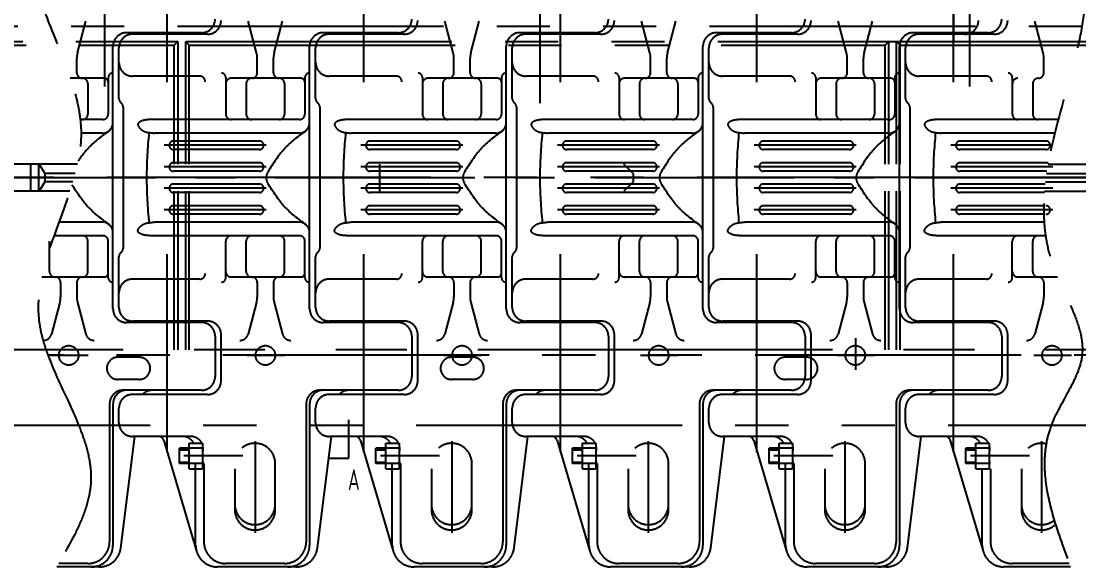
# Model space of a CAD drawing. Header units: millimetres. Extents: x 0 to 21000, y 0 to 14850.
# Drawn here: x 8323 to 10808, y 3022 to 4304 of the extents above; entities that cross this region are included whole.
import ezdxf
from ezdxf.enums import TextEntityAlignment as Align

# ---------------------------------------------------------------- set-up
doc = ezdxf.new("R2010")
doc.units = ezdxf.units.MM
doc.header["$LTSCALE"] = 500
doc.linetypes.add('G', pattern=[2, 1.25, -0.25, 0.25, -0.25])
doc.linetypes.add('K', pattern=[2.5, 1.25, -0.25, 0.25, -0.25, 0.25, -0.25])
doc.layers.add('05', color=4, linetype='G')
doc.layers.add('07', color=6, linetype='K')
doc.styles.get("Standard").update_dxf_attribs({"font": 'isocp', "width": 0.707, "bigfont": 'intecad.shx'})

# ---------------------------------------------------------------- blocks, each defined once
blk = doc.blocks.new('errwrre')
at = {"layer": '05', "color": 142, "linetype": 'G', "ltscale": 0.75}
blk.add_line((-9656.7, 24092.4), (-9656.7, 32707.8), dxfattribs=at)
at = {"layer": '05', "color": 142, "linetype": 'G'}
blk.add_line((-9832, 29214.6), (-17231.4, 29214.6), dxfattribs=at)
at = {"layer": '07', "color": 6, "linetype": 'K'}
for p, q in [((-9688.7, 30408.1), (-9688.7, 32604.8)), ((-9624.7, 30399.6), (-9624.7, 32607.1)), ((-9074.2, 32048.1), (-9074.2, 26343.7)), ((-9239.2, 31594.5), (-9239.2, 28058.2)), ((-9976.2, 30052.1), (-9976.2, 31541.1)), ((-9968.3, 30060.1), (-9968.3, 31533.2)), ((-10012.2, 31487.6), (-10012.2, 26922.3)), ((-9666.7, 30404.5), (-9666.7, 30772.1)), ((-9646.7, 30401.9), (-9646.7, 30772.1)), ((-9656.7, 30669.7), (-9656.7, 30054.7)), ((-9239.1, 30462.8), (-9239.1, 30374.3)), ((-8750.2, 30457.7), (-8750.2, 30323.6)), ((-8742.2, 30460.7), (-8742.2, 30304.3)), ((-9793.2, 30432), (-9793.2, 30148.9)), ((-9761.2, 30423.8), (-9761.2, 30156.9)), ((-9732.7, 30419.1), (-9732.7, 30179.4)), ((-9681.7, 30419.1), (-9681.7, 30179.4)), ((-9631.7, 30419.1), (-9631.7, 30179.4)), ((-9580.7, 30419.1), (-9580.7, 30179.4)), ((-9423.2, 30430.1), (-9423.2, 30337)), ((-9950.1, 30396.4), (-10024.4, 30376.5)), ((-9903.2, 30398.1), (-9937.2, 30398.1)), ((-9742.7, 30403.1), (-9742.7, 30201.1)), ((-9722.7, 30403.1), (-9722.7, 30201.1)), ((-9691.7, 30403.1), (-9691.7, 30201.1)), ((-9671.7, 30403.1), (-9671.7, 30201.1)), ((-9641.7, 30401.3), (-9641.7, 30201.1)), ((-9621.7, 30399.4), (-9621.7, 30201.1)), ((-9590.7, 30397.9), (-9590.7, 30201.1)), ((-9570.7, 30398), (-9570.7, 30201.1)), ((-9552.3, 30398.8), (-9552.3, 30156.9)), ((-9520.2, 30402.2), (-9520.2, 30148.9)), ((-9410.2, 30398.1), (-9376.3, 30398.1)), ((-9363.4, 30396.4), (-9289.1, 30376.5)), ((-9037.9, 30392.8), (-8822.4, 30392.8)), ((-9877.2, 30371.9), (-9806.2, 30371.9)), ((-9436.2, 30371.9), (-9507.2, 30371.9)), ((-9274.2, 30357.2), (-9274.3, 30358.5)), ((-9002.7, 30364.5), (-9002.7, 30225.4)), ((-8972.3, 30345.3), (-8876.4, 30345.3)), ((-9892.2, 30324), (-9806.2, 30324)), ((-9421.2, 30324), (-9507.2, 30324)), ((-9179.2, 30313.1), (-9287.7, 30313.1)), ((-9284.2, 30299.1), (-9189.2, 30299.1)), ((-9997.2, 30267.1), (-9997.2, 30091.1)), ((-9993.7, 30281.1), (-9993.7, 30105.1)), ((-9319.7, 30281.1), (-9319.7, 30105.1)), ((-9316.2, 30267.1), (-9316.2, 30091.1)), ((-9157.2, 30267.1), (-9157.2, 30083.1)), ((-9147.2, 30281.1), (-9147.2, 30105.1)), ((-9033.1, 30238.3), (-9033.1, 30269.3)), ((-9033.1, 30269.3), (-8972.3, 30269.3)), ((-9020.7, 30272.6), (-9020.7, 30215)), ((-9017.1, 30269.3), (-9017.1, 30272.6)), ((-8988.3, 30269.3), (-8988.3, 30272.6)), ((-8984.7, 30272.6), (-8984.7, 30215)), ((-8972.3, 30272.6), (-8801.2, 30272.6)), ((-8972.3, 30238.3), (-8972.3, 30269.3)), ((-9895.2, 30262.8), (-9895.2, 30105.1)), ((-9418.2, 30262.8), (-9418.2, 30105.1)), ((-9039.4, 30178.3), (-8778.8, 30255.4)), ((-8793.2, 30253.3), (-8972.3, 30253.3)), ((-9870.8, 30224.2), (-10243.1, 30224.2)), ((-9048.7, 30240.6), (-9048.7, 30105.1)), ((-8972.3, 30238.3), (-9033.1, 30238.3)), ((-9017.1, 30215), (-9017.1, 30238.3)), ((-8988.3, 30215), (-8988.3, 30238.3)), ((-9656.7, 30207.7), (-9656.7, 28668.7)), ((-8984.7, 30215), (-9020.7, 30215)), ((-9881.1, 30186.1), (-10283.2, 30186.1)), ((-10175.1, 30186.1), (-9977.6, 30186.1)), ((-9011.3, 30186.1), (-9476.5, 30186.1)), ((-9138.4, 30186.1), (-9335.9, 30186.1)), ((-8786.9, 30077.6), (-9048.7, 30110.1)), ((-9842.7, 30073.1), (-9961.7, 30073.1)), ((-9822.2, 30083.1), (-9491.2, 30083.1)), ((-9351.7, 30073.1), (-9470.7, 30073.1)), ((-9080.7, 30073.1), (-9115.2, 30073.1)), ((-9968.3, 30060.1), (-9976.2, 30052.1)), ((-9976.2, 28382.1), (-9976.2, 30052.1)), ((-9688.7, 30052.1), (-9976.2, 30052.1)), ((-9688.7, 30060.1), (-9968.3, 30060.1)), ((-9348.2, 30059.1), (-9965.2, 30059.1)), ((-9902.2, 30059.1), (-9902.2, 30058.1)), ((-9892.2, 30048.1), (-9806.2, 30048.1)), ((-9768.5, 30051.7), (-9765.8, 30048.6)), ((-9252.2, 30060.1), (-9624.7, 30060.1)), ((-9252.2, 30052.1), (-9624.7, 30052.1)), ((-9544.9, 30051.7), (-9547.6, 30048.6)), ((-9421.2, 30048.1), (-9507.2, 30048.1)), ((-9411.2, 30059.1), (-9411.2, 30058.1)), ((-9125.2, 30059.1), (-8793.2, 30059.1)), ((-9125.2, 30051.1), (-8801.2, 30051.1)), ((-9976.2, 30033.1), (-9688.7, 30033.1)), ((-9968.3, 30025.2), (-9976.2, 30033.1)), ((-9968.3, 28390.1), (-9968.3, 30025.2)), ((-9688.7, 30025.2), (-9968.3, 30025.2)), ((-9890.2, 30038.1), (-9890.2, 29875)), ((-9793.2, 30035.1), (-9793.2, 29686.8)), ((-9761.2, 30034.1), (-9761.2, 29694.9)), ((-9624.7, 30033.1), (-9252.2, 30033.1)), ((-9252.2, 30025.2), (-9624.7, 30025.2)), ((-9552.3, 30034.1), (-9552.3, 29694.9)), ((-9520.2, 30035.1), (-9520.2, 29686.8)), ((-9423.2, 30038.1), (-9423.2, 29875)), ((-8742.2, 30027), (-8742.2, 29842.3)), ((-9950.1, 29975.8), (-10024.4, 29995.6)), ((-9877.2, 30000.3), (-9806.2, 30000.3)), ((-9436.2, 30000.3), (-9507.2, 30000.3)), ((-9363.4, 29975.8), (-9289.1, 29995.6)), ((-9239.1, 30000.7), (-9239.1, 29912.3)), ((-8750.2, 30000.1), (-8750.2, 29861.6)), ((-9903.2, 29974.1), (-9937.2, 29974.1)), ((-9410.2, 29974.1), (-9376.3, 29974.1)), ((-8876.4, 29978.3), (-8985, 29978.3)), ((-9732.7, 29957.1), (-9732.7, 29717.4)), ((-9681.7, 29957.1), (-9681.7, 29717.4)), ((-9631.7, 29957.1), (-9631.7, 29717.4)), ((-9580.7, 29957.1), (-9580.7, 29717.4)), ((-9205, 29956.5), (-9279.5, 29956.5)), ((-9950.1, 29934.4), (-10024.4, 29914.5)), ((-9903.2, 29936.1), (-9937.2, 29936.1)), ((-9742.7, 29941.1), (-9742.7, 29739.1)), ((-9722.7, 29941.1), (-9722.7, 29739.1)), ((-9691.7, 29941.1), (-9691.7, 29739.1)), ((-9671.7, 29941.1), (-9671.7, 29739.1)), ((-9641.7, 29941.1), (-9641.7, 29739.1)), ((-9621.7, 29941.1), (-9621.7, 29739.1)), ((-9590.7, 29941.1), (-9590.7, 29739.1)), ((-9570.7, 29941.1), (-9570.7, 29739.1)), ((-9410.2, 29936.1), (-9376.3, 29936.1)), ((-9363.4, 29934.4), (-9289.1, 29914.5)), ((-9037.9, 29930.8), (-8822.4, 29930.8)), ((-9877.2, 29909.9), (-9806.2, 29909.9)), ((-9436.2, 29909.9), (-9507.2, 29909.9)), ((-9274.2, 29895.2), (-9274.3, 29896.5)), ((-9002.7, 29902.5), (-9002.7, 29763.4)), ((-8972.3, 29883.3), (-8876.4, 29883.3)), ((-9892.2, 29862), (-9806.2, 29862)), ((-9421.2, 29862), (-9507.2, 29862)), ((-9179.2, 29851.1), (-9287.7, 29851.1)), ((-9284.2, 29837.1), (-9189.2, 29837.1)), ((-9234.7, 29840.6), (-9234.7, 29790.6)), ((-9182.7, 29840.6), (-9182.7, 29790.6)), ((-9997.2, 29805.1), (-9997.2, 29629.1)), ((-9993.7, 29819.1), (-9993.7, 29643.1)), ((-9895.2, 29800.8), (-9895.2, 29643.1)), ((-9418.2, 29800.8), (-9418.2, 29643.1)), ((-9319.7, 29819.1), (-9319.7, 29643.1)), ((-9316.2, 29805.1), (-9316.2, 29629.1)), ((-9157.2, 29805.1), (-9157.2, 29621.1)), ((-9147.2, 29819.1), (-9147.2, 29643.1)), ((-9033.1, 29776.3), (-9033.1, 29807.3)), ((-9033.1, 29807.3), (-8972.3, 29807.3)), ((-9020.7, 29810.6), (-9020.7, 29753)), ((-9017.1, 29807.3), (-9017.1, 29810.6)), ((-8988.3, 29807.3), (-8988.3, 29810.6)), ((-8984.7, 29810.6), (-8984.7, 29753)), ((-8984.7, 29810.6), (-8801.2, 29810.6)), ((-8972.3, 29776.3), (-8972.3, 29807.3)), ((-9048.7, 29778.6), (-9048.7, 29643.1)), ((-9039.4, 29716.3), (-8778.8, 29793.4)), ((-8972.3, 29776.3), (-9033.1, 29776.3)), ((-9017.1, 29753), (-9017.1, 29776.3)), ((-8988.3, 29753), (-8988.3, 29776.3)), ((-8793.2, 29791.3), (-8984.7, 29791.3)), ((-8984.7, 29753), (-9020.7, 29753)), ((-9881.1, 29724.1), (-10283.2, 29724.1)), ((-9011.3, 29724.1), (-9476.5, 29724.1)), ((-9031.6, 29724.1), (-9436.4, 29724.1)), ((-8786.9, 29615.6), (-9048.7, 29648.1)), ((-9822.2, 29621.1), (-9491.2, 29621.1)), ((-9348.2, 29597.1), (-9965.2, 29597.1)), ((-9842.7, 29611.1), (-9961.7, 29611.1)), ((-9902.2, 29597.1), (-9902.2, 29596.1)), ((-9351.7, 29611.1), (-9470.7, 29611.1)), ((-9411.2, 29597.1), (-9411.2, 29596.1)), ((-9125.2, 29597.1), (-8793.2, 29597.1)), ((-9080.7, 29611.1), (-9115.2, 29611.1)), ((-9892.2, 29586.1), (-9806.2, 29586.1)), ((-9890.2, 29576.1), (-9890.2, 29413)), ((-9793.2, 29573.1), (-9793.2, 29224.8)), ((-9768.5, 29589.7), (-9765.8, 29586.6)), ((-9761.2, 29572.1), (-9761.2, 29232.9)), ((-9552.3, 29572.1), (-9552.3, 29232.9)), ((-9544.9, 29589.7), (-9547.6, 29586.6)), ((-9520.2, 29573.1), (-9520.2, 29224.8)), ((-9421.2, 29586.1), (-9507.2, 29586.1)), ((-9423.2, 29576.1), (-9423.2, 29413)), ((-9125.2, 29589.1), (-8801.2, 29589.1)), ((-8742.2, 29565), (-8742.2, 29380.3)), ((-9950.1, 29513.8), (-10024.4, 29533.6)), ((-9877.2, 29538.3), (-9806.2, 29538.3)), ((-9436.2, 29538.3), (-9507.2, 29538.3)), ((-9363.4, 29513.8), (-9289.1, 29533.6)), ((-9239.1, 29538.7), (-9239.1, 29450.3)), ((-8750.2, 29538.1), (-8750.2, 29399.6)), ((-9903.2, 29512.1), (-9937.2, 29512.1)), ((-9410.2, 29512.1), (-9376.3, 29512.1)), ((-8876.4, 29516.3), (-8985, 29516.3)), ((-9950.1, 29472.4), (-10024.4, 29452.5)), ((-9903.2, 29474.1), (-9937.2, 29474.1)), ((-9742.7, 29479.1), (-9742.7, 29277.1)), ((-9732.7, 29495.1), (-9732.7, 29255.4)), ((-9722.7, 29479.1), (-9722.7, 29277.1)), ((-9691.7, 29479.1), (-9691.7, 29277.1)), ((-9681.7, 29495.1), (-9681.7, 29255.4)), ((-9671.7, 29479.1), (-9671.7, 29277.1)), ((-9641.7, 29479.1), (-9641.7, 29277.1)), ((-9631.7, 29495.1), (-9631.7, 29255.4)), ((-9621.7, 29479.1), (-9621.7, 29277.1)), ((-9590.7, 29479.1), (-9590.7, 29277.1)), ((-9580.7, 29495.1), (-9580.7, 29255.4)), ((-9570.7, 29479.1), (-9570.7, 29277.1)), ((-9410.2, 29474.1), (-9376.3, 29474.1)), ((-9363.4, 29472.4), (-9289.1, 29452.5)), ((-9877.2, 29447.9), (-9806.2, 29447.9)), ((-9436.2, 29447.9), (-9507.2, 29447.9)), ((-9037.9, 29468.8), (-8822.4, 29468.8)), ((-9666.7, 29433.1), (-9688.7, 29411.1)), ((-9666.7, 29433.1), (-9646.7, 29433.1)), ((-9646.7, 29433.1), (-9624.7, 29411.1)), ((-9274.2, 29433.2), (-9274.3, 29434.5)), ((-9002.7, 29440.5), (-9002.7, 29301.4)), ((-9892.2, 29400), (-9806.2, 29400)), ((-9421.2, 29400), (-9507.2, 29400)), ((-8972.3, 29421.3), (-8876.4, 29421.3)), ((-9179.2, 29389.1), (-9287.7, 29389.1)), ((-9284.2, 29375.1), (-9189.2, 29375.1)), ((-9993.7, 29357.1), (-9993.7, 29181.1)), ((-9319.7, 29357.1), (-9319.7, 29181.1)), ((-9147.2, 29357.1), (-9147.2, 29181.1)), ((-9020.7, 29348.6), (-9020.7, 29291)), ((-9017.1, 29345.3), (-9017.1, 29348.6)), ((-8988.3, 29345.3), (-8988.3, 29348.6)), ((-8984.7, 29348.6), (-8984.7, 29291)), ((-8984.7, 29348.6), (-8801.2, 29348.6)), ((-9997.2, 29343.1), (-9997.2, 29167.1)), ((-9895.2, 29338.8), (-9895.2, 29181.1)), ((-9418.2, 29338.8), (-9418.2, 29181.1)), ((-9316.2, 29343.1), (-9316.2, 29167.1)), ((-9157.2, 29343.1), (-9157.2, 29159.1)), ((-9039.4, 29254.3), (-8778.8, 29331.4)), ((-9033.1, 29314.3), (-9033.1, 29345.3)), ((-9033.1, 29345.3), (-8972.3, 29345.3)), ((-8793.2, 29329.3), (-8984.7, 29329.3)), ((-8972.3, 29314.3), (-8972.3, 29345.3)), ((-9048.7, 29316.6), (-9048.7, 29181.1)), ((-8972.3, 29314.3), (-9033.1, 29314.3)), ((-9017.1, 29291), (-9017.1, 29314.3)), ((-8988.3, 29291), (-8988.3, 29314.3)), ((-8984.7, 29291), (-9020.7, 29291)), ((-9881.1, 29262.1), (-10283.2, 29262.1)), ((-9011.3, 29262.1), (-9476.5, 29262.1)), ((-9031.6, 29262.1), (-9436.4, 29262.1)), ((-8786.9, 29153.6), (-9048.7, 29186.1)), ((-9842.7, 29149.1), (-9961.7, 29149.1)), ((-9822.2, 29159.1), (-9491.2, 29159.1)), ((-9351.7, 29149.1), (-9470.7, 29149.1)), ((-9080.7, 29149.1), (-9115.2, 29149.1)), ((-9348.2, 29135.1), (-9965.2, 29135.1)), ((-9902.2, 29135.1), (-9902.2, 29134.1)), ((-9892.2, 29124.1), (-9806.2, 29124.1)), ((-9768.5, 29127.7), (-9765.8, 29124.6)), ((-9544.9, 29127.7), (-9547.6, 29124.6)), ((-9421.2, 29124.1), (-9507.2, 29124.1)), ((-9411.2, 29135.1), (-9411.2, 29134.1)), ((-9125.2, 29135.1), (-8793.2, 29135.1)), ((-9125.2, 29127.1), (-8801.2, 29127.1)), ((-9890.2, 29114.1), (-9890.2, 28951)), ((-9793.2, 29111.1), (-9793.2, 28762.8)), ((-9761.2, 29110.1), (-9761.2, 28770.9)), ((-9552.3, 29110.1), (-9552.3, 28770.9)), ((-9520.2, 29111.1), (-9520.2, 28762.8)), ((-9423.2, 29114.1), (-9423.2, 28951)), ((-8742.2, 29103), (-8742.2, 28918.3)), ((-9877.2, 29076.3), (-9806.2, 29076.3)), ((-9436.2, 29076.3), (-9507.2, 29076.3)), ((-9239.1, 29076.7), (-9239.1, 28988.3)), ((-8750.2, 29076.1), (-8750.2, 28937.6)), ((-9950.1, 29051.8), (-10024.4, 29071.6)), ((-9903.2, 29050.1), (-9937.2, 29050.1)), ((-9410.2, 29050.1), (-9376.3, 29050.1)), ((-9363.4, 29051.8), (-9289.1, 29071.6)), ((-9234.7, 29056.6), (-9234.7, 29006.6)), ((-9182.7, 29056.6), (-9182.7, 29006.6)), ((-8876.4, 29054.3), (-8985, 29054.3)), ((-9732.7, 29033.1), (-9732.7, 28793.4)), ((-9681.7, 29033.1), (-9681.7, 28793.4)), ((-9631.7, 29033.1), (-9631.7, 28793.4)), ((-9580.7, 29033.1), (-9580.7, 28793.4)), ((-9950.1, 29010.4), (-10024.4, 28990.5)), ((-9903.2, 29012.1), (-9937.2, 29012.1)), ((-9742.7, 29017.1), (-9742.7, 28815.1)), ((-9722.7, 29017.1), (-9722.7, 28815.1)), ((-9691.7, 29017.1), (-9691.7, 28815.1)), ((-9671.7, 29017.1), (-9671.7, 28815.1)), ((-9641.7, 29017.1), (-9641.7, 28815.1)), ((-9621.7, 29017.1), (-9621.7, 28815.1)), ((-9590.7, 29017.1), (-9590.7, 28815.1)), ((-9570.7, 29017.1), (-9570.7, 28815.1)), ((-9410.2, 29012.1), (-9376.3, 29012.1)), ((-9363.4, 29010.4), (-9289.1, 28990.5)), ((-9037.9, 29006.8), (-8822.4, 29006.8)), ((-9877.2, 28985.9), (-9806.2, 28985.9)), ((-9436.2, 28985.9), (-9507.2, 28985.9)), ((-9002.7, 28978.5), (-9002.7, 28839.4)), ((-9274.2, 28971.2), (-9274.3, 28972.5)), ((-8972.3, 28959.3), (-8876.4, 28959.3)), ((-9892.2, 28938), (-9806.2, 28938)), ((-9421.2, 28938), (-9507.2, 28938)), ((-9179.2, 28927.1), (-9287.7, 28927.1)), ((-9284.2, 28913.1), (-9189.2, 28913.1)), ((-9997.2, 28881.1), (-9997.2, 28705.1)), ((-9993.7, 28895.1), (-9993.7, 28719.1)), ((-9895.2, 28876.8), (-9895.2, 28719.1)), ((-9418.2, 28876.8), (-9418.2, 28719.1)), ((-9319.7, 28895.1), (-9319.7, 28719.1)), ((-9316.2, 28881.1), (-9316.2, 28705.1)), ((-9157.2, 28881.1), (-9157.2, 28697.1)), ((-9147.2, 28895.1), (-9147.2, 28719.1)), ((-9033.1, 28852.3), (-9033.1, 28883.3)), ((-9033.1, 28883.3), (-8972.3, 28883.3)), ((-9020.7, 28886.6), (-9020.7, 28829)), ((-9017.1, 28883.3), (-9017.1, 28886.6)), ((-8988.3, 28883.3), (-8988.3, 28886.6)), ((-8984.7, 28886.6), (-8984.7, 28829)), ((-8984.7, 28886.6), (-8801.2, 28886.6)), ((-8972.3, 28852.3), (-8972.3, 28883.3)), ((-9048.7, 28854.6), (-9048.7, 28719.1)), ((-9039.4, 28792.3), (-8778.8, 28869.4)), ((-8972.3, 28852.3), (-9033.1, 28852.3)), ((-9017.1, 28829), (-9017.1, 28852.3)), ((-8988.3, 28829), (-8988.3, 28852.3)), ((-8793.2, 28867.3), (-8984.7, 28867.3)), ((-9688.7, 28837.1), (-9624.7, 28837.1)), ((-8984.7, 28829), (-9020.7, 28829)), ((-9656.7, 28821.7), (-9656.7, 27744.7)), ((-9881.1, 28800.1), (-10283.2, 28800.1)), ((-9011.3, 28800.1), (-9476.5, 28800.1)), ((-9031.6, 28800.1), (-9436.4, 28800.1)), ((-8997.8, 28765.5), (-9087.8, 28765.5)), ((-8997.8, 28715.5), (-8997.8, 28765.5)), ((-8786.9, 28691.6), (-9048.7, 28724.1)), ((-9842.7, 28687.1), (-9961.7, 28687.1)), ((-9822.2, 28697.1), (-9491.2, 28697.1)), ((-9351.7, 28687.1), (-9470.7, 28687.1)), ((-9080.7, 28687.1), (-9115.2, 28687.1)), ((-9348.2, 28673.1), (-9965.2, 28673.1)), ((-9902.2, 28673.1), (-9902.2, 28672.1)), ((-9892.2, 28662.1), (-9806.2, 28662.1)), ((-9890.2, 28652.1), (-9890.2, 28489)), ((-9768.5, 28665.7), (-9765.8, 28662.6)), ((-9544.9, 28665.7), (-9547.6, 28662.6)), ((-9421.2, 28662.1), (-9507.2, 28662.1)), ((-9423.2, 28652.1), (-9423.2, 28489)), ((-9411.2, 28673.1), (-9411.2, 28672.1)), ((-9125.2, 28673.1), (-8793.2, 28673.1)), ((-9125.2, 28665.1), (-8801.2, 28665.1)), ((-9793.2, 28649.1), (-9793.2, 28300.8)), ((-9761.2, 28648.1), (-9761.2, 28308.9)), ((-9552.3, 28648.1), (-9552.3, 28308.9)), ((-9520.2, 28649.1), (-9520.2, 28300.8)), ((-8742.2, 28641), (-8742.2, 28456.3)), ((-9950.1, 28589.8), (-10024.4, 28609.6)), ((-9877.2, 28614.3), (-9806.2, 28614.3)), ((-9436.2, 28614.3), (-9507.2, 28614.3)), ((-9363.4, 28589.8), (-9289.1, 28609.6)), ((-9239.1, 28614.7), (-9239.1, 28526.3)), ((-8750.2, 28614.1), (-8750.2, 28475.6)), ((-9903.2, 28588.1), (-9937.2, 28588.1)), ((-9410.2, 28588.1), (-9376.3, 28588.1)), ((-8876.4, 28592.3), (-8985, 28592.3)), ((-9742.7, 28555.1), (-9742.7, 28353.1)), ((-9732.7, 28571.1), (-9732.7, 28331.4)), ((-9722.7, 28555.1), (-9722.7, 28353.1)), ((-9691.7, 28555.1), (-9691.7, 28353.1)), ((-9681.7, 28571.1), (-9681.7, 28331.4)), ((-9671.7, 28555.1), (-9671.7, 28353.1)), ((-9641.7, 28555.1), (-9641.7, 28353.1)), ((-9631.7, 28571.1), (-9631.7, 28331.4)), ((-9621.7, 28555.1), (-9621.7, 28353.1)), ((-9590.7, 28555.1), (-9590.7, 28353.1)), ((-9580.7, 28571.1), (-9580.7, 28331.4)), ((-9570.7, 28555.1), (-9570.7, 28353.1)), ((-9950.1, 28548.4), (-10024.4, 28528.5)), ((-9903.2, 28550.1), (-9937.2, 28550.1)), ((-9410.2, 28550.1), (-9376.3, 28550.1)), ((-9363.4, 28548.4), (-9289.1, 28528.5)), ((-9037.9, 28544.8), (-8822.4, 28544.8)), ((-9877.2, 28523.9), (-9806.2, 28523.9)), ((-9436.2, 28523.9), (-9507.2, 28523.9)), ((-9274.2, 28509.2), (-9274.3, 28510.5)), ((-9002.7, 28516.5), (-9002.7, 28377.4)), ((-8972.3, 28497.3), (-8876.4, 28497.3)), ((-9892.2, 28476), (-9806.2, 28476)), ((-9421.2, 28476), (-9507.2, 28476)), ((-9179.2, 28465.1), (-9287.7, 28465.1)), ((-9993.7, 28433.1), (-9993.7, 28257.1)), ((-9319.7, 28433.1), (-9319.7, 28257.1)), ((-9284.2, 28451.1), (-9189.2, 28451.1)), ((-9147.2, 28433.1), (-9147.2, 28257.1)), ((-9997.2, 28419.1), (-9997.2, 28243.1)), ((-9895.2, 28414.8), (-9895.2, 28257.1)), ((-9418.2, 28414.8), (-9418.2, 28257.1)), ((-9316.2, 28419.1), (-9316.2, 28243.1)), ((-9157.2, 28419.1), (-9157.2, 28235.1)), ((-9039.4, 28330.3), (-8778.8, 28407.4)), ((-9033.1, 28390.3), (-9033.1, 28421.3)), ((-9033.1, 28421.3), (-8972.3, 28421.3)), ((-9020.7, 28424.6), (-9020.7, 28367)), ((-9017.1, 28421.3), (-9017.1, 28424.6)), ((-8988.3, 28421.3), (-8988.3, 28424.6)), ((-8984.7, 28424.6), (-8801.2, 28424.6)), ((-8984.7, 28424.6), (-8984.7, 28367)), ((-8793.2, 28405.3), (-8984.7, 28405.3)), ((-8972.3, 28390.3), (-8972.3, 28421.3)), ((-9968.3, 28390.1), (-9976.2, 28382.1)), ((-9688.7, 28382.1), (-9976.2, 28382.1)), ((-9688.7, 28390.1), (-9968.3, 28390.1)), ((-9252.2, 28390.1), (-9624.7, 28390.1)), ((-9252.2, 28382.1), (-9624.7, 28382.1)), ((-9048.7, 28392.6), (-9048.7, 28257.1)), ((-8972.3, 28390.3), (-9033.1, 28390.3)), ((-9017.1, 28367), (-9017.1, 28390.3)), ((-8988.3, 28367), (-8988.3, 28390.3)), ((-9976.2, 28363.1), (-9688.7, 28363.1)), ((-9976.2, 26874.1), (-9976.2, 28363.1)), ((-9968.3, 28355.2), (-9976.2, 28363.1)), ((-9688.7, 28355.2), (-9968.3, 28355.2)), ((-9968.3, 26882.1), (-9968.3, 28355.2)), ((-9624.7, 28363.1), (-9252.2, 28363.1)), ((-9252.2, 28355.2), (-9624.7, 28355.2)), ((-8984.7, 28367), (-9020.7, 28367)), ((-9881.1, 28338.1), (-10283.2, 28338.1)), ((-9011.3, 28338.1), (-9476.5, 28338.1)), ((-9031.6, 28338.1), (-9436.4, 28338.1)), ((-9234.7, 28272.6), (-9234.7, 28222.6)), ((-9182.7, 28272.6), (-9182.7, 28222.6)), ((-8786.9, 28229.6), (-9048.7, 28262.1)), ((-9822.2, 28235.1), (-9491.2, 28235.1)), ((-9348.2, 28211.1), (-9965.2, 28211.1)), ((-9842.7, 28225.1), (-9961.7, 28225.1)), ((-9902.2, 28211.1), (-9902.2, 28210.1)), ((-9351.7, 28225.1), (-9470.7, 28225.1)), ((-9411.2, 28211.1), (-9411.2, 28210.1)), ((-9125.2, 28211.1), (-8793.2, 28211.1)), ((-9080.7, 28225.1), (-9115.2, 28225.1)), ((-9870.8, 28192.2), (-10243.1, 28192.2)), ((-9892.2, 28200.1), (-9806.2, 28200.1)), ((-9890.2, 28190.1), (-9890.2, 28110.8)), ((-9793.2, 28187.1), (-9793.2, 28134.2)), ((-9768.5, 28203.7), (-9765.8, 28200.6)), ((-9761.2, 28186.1), (-9761.2, 28136.1)), ((-9552.3, 28186.1), (-9552.3, 28084.2)), ((-9544.9, 28203.7), (-9547.6, 28200.6)), ((-9520.2, 28187.1), (-9520.2, 28072.6)), ((-9421.2, 28200.1), (-9507.2, 28200.1)), ((-9423.2, 28190.1), (-9423.2, 28043.6)), ((-9125.2, 28203.1), (-8801.2, 28203.1)), ((-8742.2, 28179), (-8742.2, 28079)), ((-9950.1, 28127.8), (-10024.4, 28147.6)), ((-9877.2, 28152.3), (-9806.2, 28152.3)), ((-9436.2, 28152.3), (-9507.2, 28152.3)), ((-9363.4, 28127.8), (-9289.1, 28147.6)), ((-9239.1, 28152.7), (-9239.1, 28064.3)), ((-8750.2, 28152.1), (-8750.2, 28083.6)), ((-9903.2, 28126.1), (-9937.2, 28126.1)), ((-9688.7, 28127.8), (-9688.7, 25306.1)), ((-9666.7, 28122.6), (-9666.7, 28051.3)), ((-9646.7, 28116.9), (-9646.7, 28051.3)), ((-9624.7, 28110), (-9624.7, 25306.1)), ((-9410.2, 28126.1), (-9376.3, 28126.1)), ((-9410.2, 28088.1), (-9376.3, 28088.1)), ((-9363.4, 28086.4), (-9289.1, 28066.5)), ((-9436.2, 28061.9), (-9507.2, 28061.9)), ((-9688.7, 28037.7), (-9666.7, 28051.3)), ((-9688.7, 28036.4), (-9624.7, 28036.4)), ((-9666.7, 28051.3), (-9646.7, 28051.3)), ((-9646.7, 28051.3), (-9624.7, 28037.7)), ((-9274.2, 28047.2), (-9274.3, 28048.5)), ((-9624.7, 28017.9), (-9688.7, 28017.9))]:
    blk.add_line(p, q, dxfattribs=at)
at = {"layer": '07', "color": 6, "linetype": 'K', "ltscale": 1.333333}
blk.add_line((-9252.2, 31568.1), (-9252.2, 26855.1), dxfattribs=at)
at = {"layer": '07', "color": 6, "linetype": 'K'}
for centre in [(-9239.1, 30417.1), (-9239.1, 29955.1), (-9239.1, 29493.1), (-9239.1, 29031.1), (-9239.1, 28569.1), (-9239.1, 28107.1)]:
    blk.add_circle(centre, 23, dxfattribs=at)
for centre, radius, start, end in [((-8888.9, 30392.8), 47.5, 270, 38.5404), ((-8876.4, 30392.8), 47.5, 270, 43.3622), ((-9937.2, 30348.1), 50, 90, 104.9501), ((-9903.2, 30385.1), 13, 0, 90), ((-9732.7, 30403.1), 10, 0, 180), ((-9681.7, 30403.1), 10, 147.7935, 180), ((-9681.7, 30403.1), 10, 0, 13.1222), ((-9580.7, 30403.1), 10, 0, 180), ((-9410.2, 30385.1), 13, 90, 180), ((-9376.3, 30348.1), 50, 75.0499, 90), ((-8985, 30392.8), 47.5, 167.0344, 221.3031), ((-9877.2, 30384.9), 13, 180, 270), ((-9806.2, 30384.9), 13, 270, 0), ((-9507.2, 30384.9), 13, 180, 270), ((-9436.2, 30384.9), 13, 270, 0), ((-9294.2, 30357.2), 20, 0, 75.0499), ((-9892.2, 30314), 10, 90, 180), ((-9877.2, 30337), 13, 180, 270), ((-9806.2, 30337), 13, 270, 0), ((-9507.2, 30337), 13, 180, 270), ((-9436.2, 30337), 13, 270, 0), ((-9421.2, 30314), 10, 0, 90), ((-8801.2, 30323.6), 51, 270, 0), ((-10029.2, 30267.1), 32, 0, 90), ((-10025.7, 30281.1), 32, 0, 90), ((-9287.7, 30281.1), 32, 90, 180), ((-9284.2, 30267.1), 32, 90, 180), ((-9189.2, 30267.1), 32, 0, 90), ((-9179.2, 30281.1), 32, 0, 90), ((-8793.2, 30304.3), 51, 270, 0), ((-9882.2, 30262.8), 13, 88.9191, 180), ((-9431.2, 30262.8), 13, 0, 91.0809), ((-9016.7, 30240.6), 32, 120.8201, 180), ((-10025.7, 30212.6), 32, 0, 90), ((-9016.7, 30221.3), 32, 120.8201, 180), ((-9732.7, 30201.1), 10, 180, 0), ((-9681.7, 30201.1), 10, 180, 0), ((-9631.7, 30201.1), 10, 180, 0), ((-9580.7, 30201.1), 10, 180, 0), ((-9035.7, 30165.9), 13, 106.4765, 180), ((-9656.7, 31138.1), 1000, 263.9215, 276.0785), ((-9125.2, 30151.8), 32, 180, 226.5675), ((-9961.7, 30105.1), 32, 180, 270), ((-9927.2, 30105.1), 32, 270, 0), ((-9386.2, 30105.1), 32, 180, 270), ((-9351.7, 30105.1), 32, 270, 0), ((-9115.2, 30105.1), 32, 180, 270), ((-9080.7, 30105.1), 32, 270, 0), ((-9965.2, 30091.1), 32, 180, 270), ((-9842.7, 30086.1), 13, 270, 322.0201), ((-9822.2, 30070.1), 13, 90, 142.0201), ((-9491.2, 30070.1), 13, 37.9799, 90), ((-9470.7, 30086.1), 13, 217.9799, 270), ((-9348.2, 30091.1), 32, 270, 0), ((-9125.2, 30091.1), 32, 180, 270), ((-9125.2, 30083.1), 32, 180, 270), ((-8793.2, 30027), 51, 0, 82.926), ((-9892.2, 30058.1), 10, 180, 270), ((-9880.2, 30038.1), 10, 90, 180), ((-9806.2, 30035.1), 13, 0, 90), ((-9786.2, 30034.1), 25, 0, 90), ((-9527.3, 30034.1), 25, 90, 180), ((-9507.2, 30035.1), 13, 90, 180), ((-9433.2, 30038.1), 10, 0, 90), ((-9421.2, 30058.1), 10, 270, 0), ((-8801.2, 30000.1), 51, 0, 90), ((-8793.2, 30008.1), 51, 0, 90), ((-9877.2, 29987.3), 13, 90, 180), ((-9806.2, 29987.3), 13, 0, 90), ((-9507.2, 29987.3), 13, 90, 180), ((-9436.2, 29987.3), 13, 0, 90), ((-9294.2, 30014.9), 20, 284.9501, 0), ((-9937.2, 30024.1), 50, 255.0499, 270), ((-9903.2, 29987.1), 13, 270, 0), ((-9410.2, 29987.1), 13, 180, 270), ((-9376.3, 30024.1), 50, 270, 284.9501), ((-8985, 29930.8), 47.5, 90, 221.276), ((-8888.9, 29930.8), 47.5, 270, 90), ((-8876.4, 29930.8), 47.5, 270, 90), ((-9732.7, 29941.1), 10, 0, 180), ((-9681.7, 29941.1), 10, 0, 180), ((-9656.5, 29982.6), 25.6, 236.5529, 303.7175), ((-9631.7, 29941.1), 10, 0, 180), ((-9580.7, 29941.1), 10, 0, 180), ((-9937.2, 29886.1), 50, 90, 104.9501), ((-9903.2, 29923.1), 13, 0, 90), ((-9877.2, 29922.9), 13, 180, 270), ((-9806.2, 29922.9), 13, 270, 0), ((-9507.2, 29922.9), 13, 180, 270), ((-9436.2, 29922.9), 13, 270, 0), ((-9410.2, 29923.1), 13, 90, 180), ((-9376.3, 29886.1), 50, 75.0499, 90), ((-9294.2, 29895.2), 20, 0, 75.0499), ((-9877.2, 29875), 13, 180, 270), ((-9806.2, 29875), 13, 270, 0), ((-9507.2, 29875), 13, 180, 270), ((-9436.2, 29875), 13, 270, 0), ((-10025.7, 29819.1), 32, 0, 90), ((-9892.2, 29852), 10, 90, 180), ((-9421.2, 29852), 10, 0, 90), ((-9287.7, 29819.1), 32, 90, 180), ((-9208.7, 29840.6), 26, 0, 180), ((-9179.2, 29819.1), 32, 0, 90), ((-8801.2, 29861.6), 51, 270, 0), ((-10029.2, 29805.1), 32, 0, 90), ((-9284.2, 29805.1), 32, 90, 180), ((-9189.2, 29805.1), 32, 0, 90), ((-8793.2, 29842.3), 51, 270, 0), ((-9882.2, 29800.8), 13, 88.9191, 180), ((-9431.2, 29800.8), 13, 0, 91.0809), ((-9016.7, 29778.6), 32, 120.8201, 180), ((-9208.7, 29790.6), 26, 180, 0), ((-9016.7, 29759.3), 32, 120.8201, 180), ((-9732.7, 29739.1), 10, 180, 0), ((-9681.7, 29739.1), 10, 180, 0), ((-9631.7, 29739.1), 10, 180, 0), ((-9580.7, 29739.1), 10, 180, 0), ((-9035.7, 29703.8), 13, 106.4765, 180), ((-9656.7, 30676.1), 1000, 263.9215, 276.0785), ((-9125.2, 29689.8), 32, 180, 226.5675), ((-9965.2, 29629.1), 32, 180, 270), ((-9961.7, 29643.1), 32, 180, 270), ((-9927.2, 29643.1), 32, 270, 0), ((-9822.2, 29608.1), 13, 90, 142.0201), ((-9491.2, 29608.1), 13, 37.9799, 90), ((-9386.2, 29643.1), 32, 180, 270), ((-9351.7, 29643.1), 32, 270, 0), ((-9348.2, 29629.1), 32, 270, 0), ((-9125.2, 29629.1), 32, 180, 270), ((-9125.2, 29621.1), 32, 180, 270), ((-9115.2, 29643.1), 32, 180, 270), ((-9080.7, 29643.1), 32, 270, 0), ((-9892.2, 29596.1), 10, 180, 270), ((-9842.7, 29624.1), 13, 270, 322.0201), ((-9786.2, 29572.1), 25, 0, 90), ((-9527.3, 29572.1), 25, 90, 180), ((-9470.7, 29624.1), 13, 217.9799, 270), ((-9421.2, 29596.1), 10, 270, 0), ((-8793.2, 29546.1), 51, 0, 90), ((-8793.2, 29565), 51, 0, 82.926), ((-9880.2, 29576.1), 10, 90, 180), ((-9806.2, 29573.1), 13, 0, 90), ((-9507.2, 29573.1), 13, 90, 180), ((-9433.2, 29576.1), 10, 0, 90), ((-8801.2, 29538.1), 51, 0, 90), ((-9294.2, 29552.9), 20, 284.9501, 0), ((-9903.2, 29525.1), 13, 270, 0), ((-9877.2, 29525.3), 13, 90, 180), ((-9806.2, 29525.3), 13, 0, 90), ((-9507.2, 29525.3), 13, 90, 180), ((-9436.2, 29525.3), 13, 0, 90), ((-9410.2, 29525.1), 13, 180, 270), ((-9937.2, 29562.1), 50, 255.0499, 270), ((-9656.5, 29520.6), 25.6, 236.5529, 303.7175), ((-9376.3, 29562.1), 50, 270, 284.9501), ((-8985, 29468.8), 47.5, 90, 221.276), ((-8888.9, 29468.8), 47.5, 270, 90), ((-8876.4, 29468.8), 47.5, 270, 90), ((-9937.2, 29424.1), 50, 90, 104.9501), ((-9903.2, 29461.1), 13, 0, 90), ((-9732.7, 29479.1), 10, 0, 180), ((-9681.7, 29479.1), 10, 0, 180), ((-9631.7, 29479.1), 10, 0, 180), ((-9580.7, 29479.1), 10, 0, 180), ((-9410.2, 29461.1), 13, 90, 180), ((-9376.3, 29424.1), 50, 75.0499, 90), ((-9877.2, 29460.9), 13, 180, 270), ((-9806.2, 29460.9), 13, 270, 0), ((-9507.2, 29460.9), 13, 180, 270), ((-9436.2, 29460.9), 13, 270, 0), ((-9294.2, 29433.2), 20, 0, 75.0499), ((-9892.2, 29390), 10, 90, 180), ((-9877.2, 29413), 13, 180, 270), ((-9806.2, 29413), 13, 270, 0), ((-9507.2, 29413), 13, 180, 270), ((-9436.2, 29413), 13, 270, 0), ((-9421.2, 29390), 10, 0, 90), ((-8801.2, 29399.6), 51, 270, 0), ((-10029.2, 29343.1), 32, 0, 90), ((-10025.7, 29357.1), 32, 0, 90), ((-9287.7, 29357.1), 32, 90, 180), ((-9284.2, 29343.1), 32, 90, 180), ((-9189.2, 29343.1), 32, 0, 90), ((-9179.2, 29357.1), 32, 0, 90), ((-8793.2, 29380.3), 51, 270, 0), ((-9882.2, 29338.8), 13, 88.9191, 180), ((-9431.2, 29338.8), 13, 0, 91.0809), ((-9016.7, 29316.6), 32, 120.8201, 180), ((-9016.7, 29297.3), 32, 120.8201, 180), ((-9732.7, 29277.1), 10, 180, 0), ((-9681.7, 29277.1), 10, 180, 0), ((-9631.7, 29277.1), 10, 180, 0), ((-9580.7, 29277.1), 10, 180, 0), ((-9035.7, 29241.8), 13, 106.4765, 180), ((-9125.2, 29227.8), 32, 180, 226.5675), ((-9656.7, 30214.1), 1000, 263.9215, 276.0785), ((-9961.7, 29181.1), 32, 180, 270), ((-9927.2, 29181.1), 32, 270, 0), ((-9386.2, 29181.1), 32, 180, 270), ((-9351.7, 29181.1), 32, 270, 0), ((-9115.2, 29181.1), 32, 180, 270), ((-9080.7, 29181.1), 32, 270, 0), ((-9965.2, 29167.1), 32, 180, 270), ((-9842.7, 29162.1), 13, 270, 322.0201), ((-9822.2, 29146.1), 13, 90, 142.0201), ((-9491.2, 29146.1), 13, 37.9799, 90), ((-9470.7, 29162.1), 13, 217.9799, 270), ((-9348.2, 29167.1), 32, 270, 0), ((-9125.2, 29167.1), 32, 180, 270), ((-9125.2, 29159.1), 32, 180, 270), ((-8793.2, 29103), 51, 0, 82.926), ((-9892.2, 29134.1), 10, 180, 270), ((-9880.2, 29114.1), 10, 90, 180), ((-9806.2, 29111.1), 13, 0, 90), ((-9786.2, 29110.1), 25, 0, 90), ((-9527.3, 29110.1), 25, 90, 180), ((-9507.2, 29111.1), 13, 90, 180), ((-9433.2, 29114.1), 10, 0, 90), ((-9421.2, 29134.1), 10, 270, 0), ((-8801.2, 29076.1), 51, 0, 90), ((-8793.2, 29084.1), 51, 0, 90), ((-9877.2, 29063.3), 13, 90, 180), ((-9806.2, 29063.3), 13, 0, 90), ((-9507.2, 29063.3), 13, 90, 180), ((-9436.2, 29063.3), 13, 0, 90), ((-9294.2, 29090.9), 20, 284.9501, 0), ((-9208.7, 29056.6), 26, 0, 180), ((-9937.2, 29100.1), 50, 255.0499, 270), ((-9903.2, 29063.1), 13, 270, 0), ((-9410.2, 29063.1), 13, 180, 270), ((-9376.3, 29100.1), 50, 270, 284.9501), ((-8985, 29006.8), 47.5, 90, 221.276), ((-8888.9, 29006.8), 47.5, 270, 90), ((-8876.4, 29006.8), 47.5, 270, 90), ((-9732.7, 29017.1), 10, 0, 180), ((-9681.7, 29017.1), 10, 0, 180), ((-9656.5, 29058.6), 25.6, 236.5529, 303.7175), ((-9631.7, 29017.1), 10, 0, 180), ((-9580.7, 29017.1), 10, 0, 180), ((-9937.2, 28962.1), 50, 90, 104.9501), ((-9903.2, 28999.1), 13, 0, 90), ((-9410.2, 28999.1), 13, 90, 180), ((-9376.3, 28962.1), 50, 75.0499, 90), ((-9208.7, 29006.6), 26, 180, 0), ((-9877.2, 28998.9), 13, 180, 270), ((-9806.2, 28998.9), 13, 270, 0), ((-9507.2, 28998.9), 13, 180, 270), ((-9436.2, 28998.9), 13, 270, 0), ((-9294.2, 28971.2), 20, 0, 75.0499), ((-9877.2, 28951), 13, 180, 270), ((-9806.2, 28951), 13, 270, 0), ((-9507.2, 28951), 13, 180, 270), ((-9436.2, 28951), 13, 270, 0), ((-10025.7, 28895.1), 32, 0, 90), ((-9892.2, 28928), 10, 90, 180), ((-9421.2, 28928), 10, 0, 90), ((-9287.7, 28895.1), 32, 90, 180), ((-9179.2, 28895.1), 32, 0, 90), ((-8801.2, 28937.6), 51, 270, 0), ((-10029.2, 28881.1), 32, 0, 90), ((-9284.2, 28881.1), 32, 90, 180), ((-9189.2, 28881.1), 32, 0, 90), ((-8793.2, 28918.3), 51, 270, 0), ((-9882.2, 28876.8), 13, 88.9191, 180), ((-9431.2, 28876.8), 13, 0, 91.0809), ((-9016.7, 28854.6), 32, 120.8201, 180), ((-9016.7, 28835.3), 32, 120.8201, 180), ((-9732.7, 28815.1), 10, 180, 0), ((-9681.7, 28815.1), 10, 180, 0), ((-9631.7, 28815.1), 10, 180, 0), ((-9580.7, 28815.1), 10, 180, 0), ((-9035.7, 28779.8), 13, 106.4765, 180), ((-9656.7, 29752.1), 1000, 263.9215, 276.0785), ((-9125.2, 28765.8), 32, 180, 226.5675), ((-9965.2, 28705.1), 32, 180, 270), ((-9961.7, 28719.1), 32, 180, 270), ((-9927.2, 28719.1), 32, 270, 0), ((-9386.2, 28719.1), 32, 180, 270), ((-9351.7, 28719.1), 32, 270, 0), ((-9348.2, 28705.1), 32, 270, 0), ((-9125.2, 28705.1), 32, 180, 270), ((-9115.2, 28719.1), 32, 180, 270), ((-9080.7, 28719.1), 32, 270, 0), ((-9842.7, 28700.1), 13, 270, 322.0201), ((-9822.2, 28684.1), 13, 90, 142.0201), ((-9491.2, 28684.1), 13, 37.9799, 90), ((-9470.7, 28700.1), 13, 217.9799, 270), ((-9125.2, 28697.1), 32, 180, 270), ((-8793.2, 28641), 51, 0, 82.926), ((-9892.2, 28672.1), 10, 180, 270), ((-9880.2, 28652.1), 10, 90, 180), ((-9806.2, 28649.1), 13, 0, 90), ((-9786.2, 28648.1), 25, 0, 90), ((-9527.3, 28648.1), 25, 90, 180), ((-9507.2, 28649.1), 13, 90, 180), ((-9433.2, 28652.1), 10, 0, 90), ((-9421.2, 28672.1), 10, 270, 0), ((-8801.2, 28614.1), 51, 0, 90), ((-8793.2, 28622.1), 51, 0, 90), ((-9294.2, 28628.9), 20, 284.9501, 0), ((-9877.2, 28601.3), 13, 90, 180), ((-9806.2, 28601.3), 13, 0, 90), ((-9507.2, 28601.3), 13, 90, 180), ((-9436.2, 28601.3), 13, 0, 90), ((-9937.2, 28638.1), 50, 255.0499, 270), ((-9903.2, 28601.1), 13, 270, 0), ((-9410.2, 28601.1), 13, 180, 270), ((-9376.3, 28638.1), 50, 270, 284.9501), ((-8985, 28544.8), 47.5, 90, 221.276), ((-8888.9, 28544.8), 47.5, 270, 90), ((-8876.4, 28544.8), 47.5, 270, 90), ((-9732.7, 28555.1), 10, 0, 180), ((-9681.7, 28555.1), 10, 0, 180), ((-9656.5, 28596.6), 25.6, 236.5529, 303.7175), ((-9631.7, 28555.1), 10, 0, 180), ((-9580.7, 28555.1), 10, 0, 180), ((-9937.2, 28500.1), 50, 90, 104.9501), ((-9903.2, 28537.1), 13, 0, 90), ((-9877.2, 28536.9), 13, 180, 270), ((-9806.2, 28536.9), 13, 270, 0), ((-9507.2, 28536.9), 13, 180, 270), ((-9436.2, 28536.9), 13, 270, 0), ((-9410.2, 28537.1), 13, 90, 180), ((-9376.3, 28500.1), 50, 75.0499, 90), ((-9294.2, 28509.2), 20, 0, 75.0499), ((-9877.2, 28489), 13, 180, 270), ((-9806.2, 28489), 13, 270, 0), ((-9507.2, 28489), 13, 180, 270), ((-9436.2, 28489), 13, 270, 0), ((-10025.7, 28433.1), 32, 0, 90), ((-9892.2, 28466), 10, 90, 180), ((-9421.2, 28466), 10, 0, 90), ((-9287.7, 28433.1), 32, 90, 180), ((-9179.2, 28433.1), 32, 0, 90), ((-8801.2, 28475.6), 51, 270, 0), ((-8793.2, 28456.3), 51, 270, 0), ((-10029.2, 28419.1), 32, 0, 90), ((-9882.2, 28414.8), 13, 88.9191, 180), ((-9431.2, 28414.8), 13, 0, 91.0809), ((-9284.2, 28419.1), 32, 90, 180), ((-9189.2, 28419.1), 32, 0, 90), ((-9016.7, 28392.6), 32, 120.8201, 180), ((-9016.7, 28373.3), 32, 120.8201, 180), ((-9732.7, 28353.1), 10, 180, 0), ((-9681.7, 28353.1), 10, 180, 0), ((-9631.7, 28353.1), 10, 180, 0), ((-9580.7, 28353.1), 10, 180, 0), ((-9035.7, 28317.8), 13, 106.4765, 180), ((-9125.2, 28303.8), 32, 180, 226.5675), ((-9656.7, 29290.1), 1000, 263.9215, 276.0785), ((-9208.7, 28272.6), 26, 0, 180), ((-9961.7, 28257.1), 32, 180, 270), ((-9927.2, 28257.1), 32, 270, 0), ((-9386.2, 28257.1), 32, 180, 270), ((-9351.7, 28257.1), 32, 270, 0), ((-9115.2, 28257.1), 32, 180, 270), ((-9080.7, 28257.1), 32, 270, 0), ((-9965.2, 28243.1), 32, 180, 270), ((-9842.7, 28238.1), 13, 270, 322.0201), ((-9822.2, 28222.1), 13, 90, 142.0201), ((-9491.2, 28222.1), 13, 37.9799, 90), ((-9470.7, 28238.1), 13, 217.9799, 270), ((-9348.2, 28243.1), 32, 270, 0), ((-9125.2, 28243.1), 32, 180, 270), ((-9125.2, 28235.1), 32, 180, 270), ((-8793.2, 28179), 51, 0, 82.926), ((-9892.2, 28210.1), 10, 180, 270), ((-9786.2, 28186.1), 25, 0, 90), ((-9527.3, 28186.1), 25, 90, 180), ((-9421.2, 28210.1), 10, 270, 0), ((-9208.7, 28222.6), 26, 180, 0), ((-8793.2, 28160.1), 51, 0, 90), ((-9880.2, 28190.1), 10, 90, 180), ((-9806.2, 28187.1), 13, 0, 90), ((-9507.2, 28187.1), 13, 90, 180), ((-9433.2, 28190.1), 10, 0, 90), ((-8801.2, 28152.1), 51, 0, 90), ((-9294.2, 28166.9), 20, 284.9501, 0), ((-9903.2, 28139.1), 13, 270, 0), ((-9877.2, 28139.3), 13, 90, 180), ((-9806.2, 28139.3), 13, 0, 90), ((-9507.2, 28139.3), 13, 90, 180), ((-9436.2, 28139.3), 13, 0, 90), ((-9410.2, 28139.1), 13, 180, 270), ((-9937.2, 28176.1), 50, 255.0499, 270), ((-9376.3, 28176.1), 50, 270, 284.9501), ((-9410.2, 28075.1), 13, 90, 180), ((-9376.3, 28038.1), 50, 75.0499, 90), ((-9436.2, 28074.9), 13, 270, 0), ((-9294.2, 28047.2), 20, 0, 75.0499)]:
    blk.add_arc(centre, radius, start, end, dxfattribs=at)
for points in [[(-10571.2, 30450.9), (-10498.7, 30483.1), (-10385.1, 30463.3), (-10187.1, 30492.3), (-9865, 30451.8), (-9452, 30418.8), (-9239.2, 30487.8), (-9074.2, 30415.2), (-8742.2, 30460.7)], [(-9793.2, 30148.9), (-9790.3, 30128), (-9783.9, 30118.1), (-9766, 30131.2), (-9762.5, 30144.6), (-9761.2, 30156.9)], [(-9520.2, 30148.9), (-9523.1, 30128), (-9529.6, 30118.1), (-9547.4, 30131.2), (-9550.9, 30144.6), (-9552.3, 30156.9)], [(-9767.2, 30050.2), (-9724.4, 29999.6), (-9670.6, 29961.3)], [(-9546.3, 30050.2), (-9589, 29999.6), (-9642.3, 29961.3)], [(-9793.2, 29686.8), (-9790.3, 29665.9), (-9783.9, 29656.1), (-9766, 29669.2), (-9762.5, 29682.6), (-9761.2, 29694.9)], [(-9520.2, 29686.8), (-9523.1, 29665.9), (-9529.6, 29656.1), (-9547.4, 29669.2), (-9550.9, 29682.6), (-9552.3, 29694.9)], [(-9767.2, 29588.2), (-9724.4, 29537.6), (-9670.6, 29499.3)], [(-9546.3, 29588.2), (-9589, 29537.6), (-9642.3, 29499.3)], [(-9793.2, 29224.8), (-9790.3, 29203.9), (-9783.9, 29194.1), (-9766, 29207.2), (-9762.5, 29220.6), (-9761.2, 29232.9)], [(-9520.2, 29224.8), (-9523.1, 29203.9), (-9529.6, 29194.1), (-9547.4, 29207.2), (-9550.9, 29220.6), (-9552.3, 29232.9)], [(-9767.2, 29126.2), (-9724.4, 29075.6), (-9670.6, 29037.3)], [(-9546.3, 29126.2), (-9589, 29075.6), (-9642.3, 29037.3)], [(-9793.2, 28762.8), (-9790.3, 28741.9), (-9783.9, 28732.1), (-9766, 28745.2), (-9762.5, 28758.6), (-9761.2, 28770.9)], [(-9520.2, 28762.8), (-9523.1, 28741.9), (-9529.6, 28732.1), (-9547.4, 28745.2), (-9550.9, 28758.6), (-9552.3, 28770.9)], [(-9767.2, 28664.2), (-9724.4, 28613.6), (-9670.6, 28575.3)], [(-9546.3, 28664.2), (-9589, 28613.6), (-9642.3, 28575.3)], [(-9793.2, 28300.8), (-9790.3, 28279.9), (-9783.9, 28270.1), (-9766, 28283.2), (-9762.5, 28296.6), (-9761.2, 28308.9)], [(-9520.2, 28300.8), (-9523.1, 28279.9), (-9529.6, 28270.1), (-9547.4, 28283.2), (-9550.9, 28296.6), (-9552.3, 28308.9)], [(-10571.2, 28120.8), (-10129.5, 28027.5), (-9761.2, 28136.1), (-9328.2, 28036.5), (-8942.3, 28159.1), (-8742.2, 28079)]]:
    blk.add_spline(points, degree=3, dxfattribs=at)
for points, knots in [([(-9767.2, 28202.2), (-9753.8, 28184.3), (-9733.2, 28156.5), (-9705.7, 28136.1), (-9695.5, 28129.2)], [0, 0, 0, 0, 66.199474, 102.909655, 102.909655, 102.909655, 102.909655]), ([(-9546.3, 28202.2), (-9559.6, 28184.3), (-9585.6, 28149.5), (-9622, 28126.1), (-9639.9, 28114.9)], [0, 0, 0, 0, 66.199474, 128.954186, 128.954186, 128.954186, 128.954186])]:
    blk.add_open_spline(points, degree=3, knots=knots, dxfattribs=at)
at = {"layer": '07', "color": 6, "linetype": 'K', "width": 0.707}
blk.add_text('A', height=49, rotation=90, dxfattribs=at).set_placement((-8907.7, 28762.9), align=Align.BOTTOM_LEFT)

msp = doc.modelspace()

# ---------------------------------------------------------------- block references
at = {"layer": '07', "rotation": 270}
msp.add_blockref('errwrre', (-19672.33, -5720.23), dxfattribs=at)

doc.saveas('drawing.dxf')
